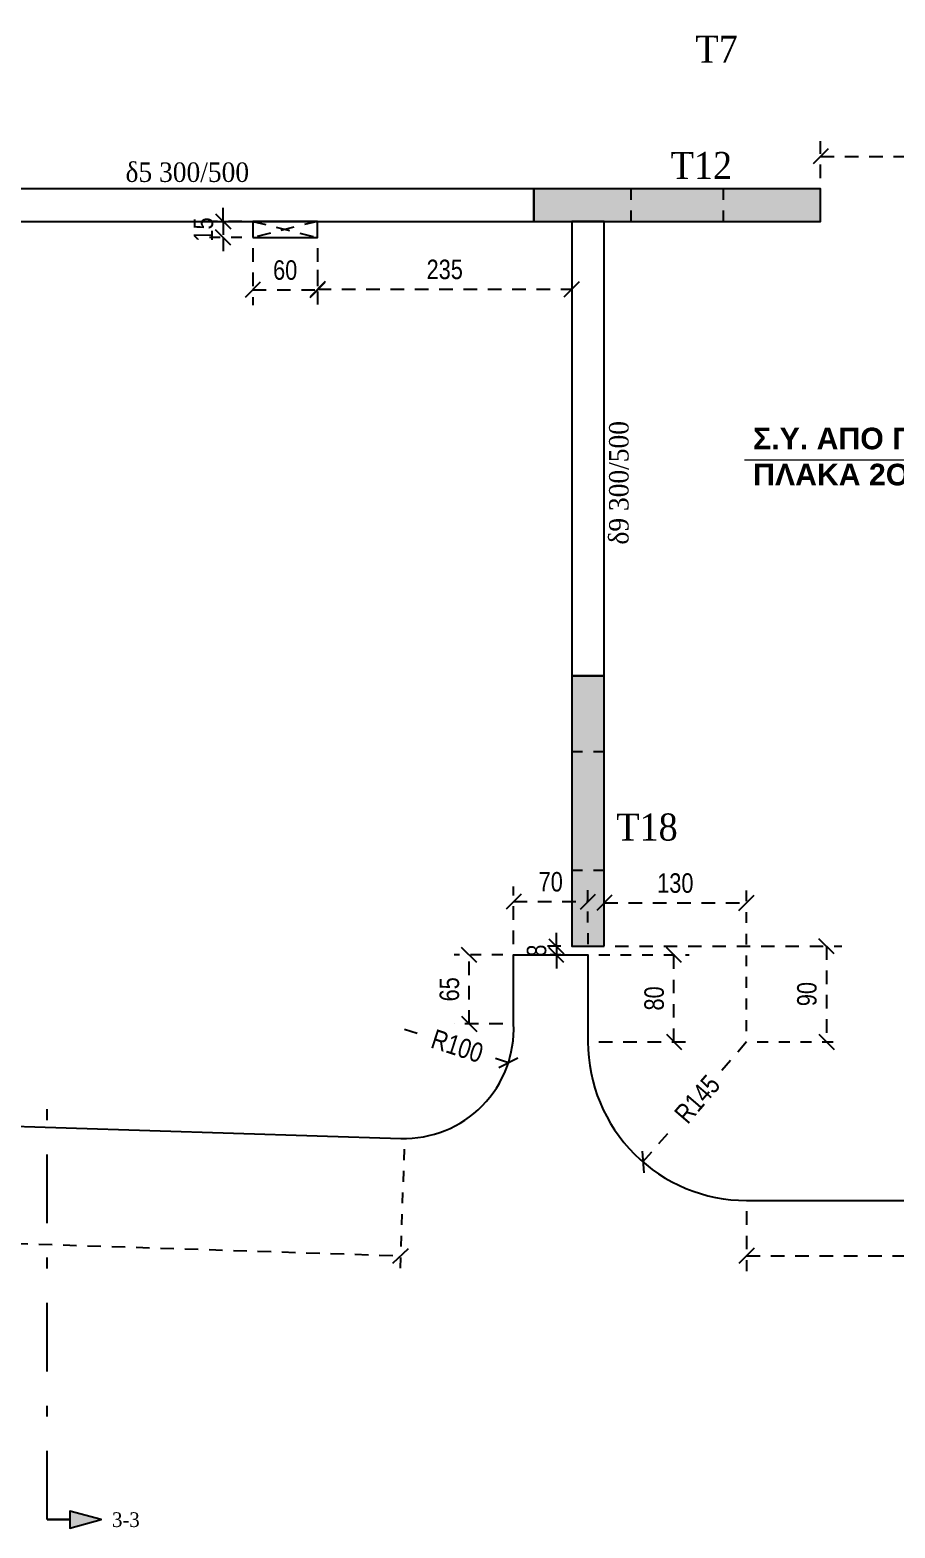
# Model space of a CAD drawing. Header units: millimetres. Extents: x -2171 to 1563, y -1758 to -1505.
# Drawn here: x -801.53 to -793.54, y -1616.68 to -1602.83 of the extents above; entities that cross this region are included whole.
import ezdxf
from ezdxf.enums import TextEntityAlignment as Align

# ---------------------------------------------------------------- set-up
doc = ezdxf.new("R2010")
doc.units = ezdxf.units.MM
doc.header["$PDMODE"] = 32
for name, pattern in [('DASHDOT', [25.4, 12.7, -6.35, 0, -6.35]), ('DASHED2', [0.375, 0.25, -0.125]), ('DOT', [0.025, 0, -0.025]), ('HIDDEN', [0.375, 0.25, -0.125]), ('HIDDEN2', [0.1875, 0.125, -0.0625])]:
    doc.linetypes.add(name, pattern=pattern)
doc.layers.get('Defpoints').update_dxf_attribs({"color": 6})
for name, color, linetype in [('-S_TEXT', 3, 'Continuous'), ('DIASTASEIS', 7, 'Continuous'), ('Fill_Col', 7, 'Continuous'), ('Geo_Beam', 7, 'Continuous'), ('Geo_Col', 7, 'Continuous'), ('Geo_Lines', 7, 'Continuous'), ('Sect_Line_Symbol', 7, 'Continuous'), ('Text_Beam', 7, 'Continuous'), ('Text_Col_-1', 7, 'Continuous')]:
    doc.layers.add(name, color=color, linetype=linetype)
doc.layers.add('A-ANNO-DIMS', color=1, linetype='Continuous', lineweight=9)
doc.styles.add('1-100', font='arial.ttf', dxfattribs={"width": 0.8})
doc.styles.add('ag', font='arial.ttf', dxfattribs={"height": 0.25})
doc.styles.add('S1TmsNwRmn1088_b_934_161', font='times.ttf', dxfattribs={"width": 0.933629, "height": 0.10875})
doc.styles.add('S1TmsNwRmn11_b_934_161', font='times.ttf', dxfattribs={"width": 0.933629, "height": 0.001087})
doc.styles.add('S1TmsNwRmn1359_b_934_161', font='times.ttf', dxfattribs={"width": 0.933629, "height": 0.135937})
doc.styles.get("Standard").update_dxf_attribs({"font": 'tahoma.ttf'})
doc.dimstyles.new('CHRISTOFOROS', dxfattribs={"dimscale": 0.2, "dimtxt": 0.25, "dimasz": 0.6, "dimexe": 0, "dimexo": 0, "dimgap": 0, "dimtad": 0, "dimdec": 0, "dimlfac": 100, "dimzin": 0, "dimdsep": 46, "dimtxsty": 'ag', "dimblk": 'ARCHTICK', "dimcen": 0, "dimclrd": 256, "dimclre": 256, "dimclrt": 1, "dimaunit": 1, "dimadec": 0, "dimazin": 0, "dimtfac": 1, "dimtdec": 0, "dimtofl": 0, "dimtmove": 0, "dimatfit": 3, "dimfxl": 1, "dimtolj": 1, "dimtzin": 0, "dimlwd": -1, "dimlwe": -1, "dimarcsym": 0})
doc.dimstyles.new('Copy of 1-100', dxfattribs={"dimtxt": 0.18, "dimasz": 0.14, "dimexe": 0.14, "dimexo": 0.1, "dimgap": 0.09, "dimtad": 1, "dimdec": 0, "dimlfac": 100, "dimrnd": 5, "dimzin": 5, "dimdsep": 46, "dimtxsty": '1-100', "dimblk": 'OBLIQUE', "dimcen": 0.09, "dimclrd": 1, "dimclre": 1, "dimclrt": 2, "dimadec": 0, "dimazin": 0, "dimtfac": 1, "dimtdec": 0, "dimtix": 1, "dimtmove": 2, "dimatfit": 3, "dimfxl": 5, "dimfxlon": 1, "dimtolj": 1, "dimtzin": 5, "dimarcsym": 0})

# ---------------------------------------------------------------- blocks, each defined once
blk = doc.blocks.new('_Oblique')
at = {"color": 0, "linetype": 'ByBlock', "lineweight": -2}
blk.add_line((-0.5, -0.5), (0.5, 0.5), dxfattribs=at)
blk = doc.blocks.new('*D197')
at = {"layer": 'A-ANNO-DIMS', "color": 1, "linetype": 'HIDDEN', "lineweight": -2, "ltscale": 0.5, "transparency": 16777216}
blk.add_line((-799.475, -1604.853), (-799.475, -1605.377), dxfattribs=at)
at = {"layer": 'A-ANNO-DIMS', "color": 1, "linetype": 'HIDDEN2', "lineweight": -2, "ltscale": 0.5, "transparency": 16777216}
blk.add_line((-798.875, -1604.853), (-798.875, -1605.377), dxfattribs=at)
at = {"layer": 'A-ANNO-DIMS', "color": 1, "linetype": 'DASHED2', "lineweight": -2, "ltscale": 0.5, "transparency": 16777216}
blk.add_line((-799.475, -1605.237), (-798.875, -1605.237), dxfattribs=at)
at = {"layer": 'Defpoints', "color": 0, "ltscale": 0.5, "transparency": 16777216}
for p in [(-799.475, -1604.753), (-798.875, -1604.753), (-798.875, -1605.237)]:
    blk.add_point(p, dxfattribs=at)
at = {"layer": 'A-ANNO-DIMS', "color": 1, "lineweight": -2, "ltscale": 0.5, "transparency": 16777216, "xscale": 0.14, "yscale": 0.14, "zscale": 0.14, "rotation": 180}
blk.add_blockref('_Oblique', (-799.475, -1605.237), dxfattribs=at)
at = {"layer": 'A-ANNO-DIMS', "color": 1, "lineweight": -2, "ltscale": 0.5, "transparency": 16777216, "xscale": 0.14, "yscale": 0.14, "zscale": 0.14}
blk.add_blockref('_Oblique', (-798.875, -1605.237), dxfattribs=at)
at = {"layer": 'A-ANNO-DIMS', "color": 2, "ltscale": 0.5, "transparency": 16777216, "insert": (-799.175, -1605.055), "char_height": 0.18, "attachment_point": 5, "style": '1-100'}
blk.add_mtext('\\A1;60', dxfattribs=at)
blk = doc.blocks.new('*D198')
at = {"layer": 'A-ANNO-DIMS', "color": 1, "linetype": 'DASHED2', "lineweight": -2, "ltscale": 0.5, "transparency": 16777216}
for p, q in [((-799.748, -1604.604), (-799.748, -1604.464)), ((-799.748, -1604.604), (-799.748, -1604.753)), ((-799.748, -1604.753), (-799.748, -1604.893))]:
    blk.add_line(p, q, dxfattribs=at)
at = {"layer": 'A-ANNO-DIMS', "color": 1, "linetype": 'HIDDEN', "lineweight": -2, "ltscale": 0.5, "transparency": 16777216}
blk.add_line((-799.575, -1604.604), (-799.888, -1604.604), dxfattribs=at)
at = {"layer": 'A-ANNO-DIMS', "color": 1, "linetype": 'HIDDEN2', "lineweight": -2, "ltscale": 0.5, "transparency": 16777216}
blk.add_line((-799.575, -1604.753), (-799.888, -1604.753), dxfattribs=at)
at = {"layer": 'Defpoints', "color": 0, "ltscale": 0.5, "transparency": 16777216}
for p in [(-799.475, -1604.604), (-799.748, -1604.753), (-799.475, -1604.753)]:
    blk.add_point(p, dxfattribs=at)
at = {"layer": 'A-ANNO-DIMS', "color": 1, "lineweight": -2, "ltscale": 0.5, "transparency": 16777216, "xscale": 0.14, "yscale": 0.14, "zscale": 0.14}
for p, rotation in [((-799.748, -1604.604), 270), ((-799.748, -1604.753), 90)]:
    blk.add_blockref('_Oblique', p, dxfattribs=dict(at, rotation=rotation))
at = {"layer": 'A-ANNO-DIMS', "color": 2, "ltscale": 0.5, "transparency": 16777216, "insert": (-799.93, -1604.679), "char_height": 0.18, "attachment_point": 5, "rotation": 90, "style": '1-100'}
blk.add_mtext('\\A1;15', dxfattribs=at)
blk = doc.blocks.new('*D199')
at = {"layer": 'A-ANNO-DIMS', "color": 1, "linetype": 'HIDDEN', "lineweight": -2, "ltscale": 0.5, "transparency": 16777216}
blk.add_line((-798.875, -1604.853), (-798.875, -1605.371), dxfattribs=at)
at = {"layer": 'A-ANNO-DIMS', "color": 1, "linetype": 'HIDDEN2', "lineweight": -2, "ltscale": 0.5, "transparency": 16777216}
blk.add_line((-796.525, -1604.851), (-796.525, -1605.371), dxfattribs=at)
at = {"layer": 'A-ANNO-DIMS', "color": 1, "linetype": 'DASHED2', "lineweight": -2, "ltscale": 0.5, "transparency": 16777216}
blk.add_line((-798.875, -1605.231), (-796.525, -1605.231), dxfattribs=at)
at = {"layer": 'Defpoints', "color": 0, "ltscale": 0.5, "transparency": 16777216}
for p in [(-798.875, -1604.753), (-796.525, -1604.751), (-796.525, -1605.231)]:
    blk.add_point(p, dxfattribs=at)
at = {"layer": 'A-ANNO-DIMS', "color": 1, "lineweight": -2, "ltscale": 0.5, "transparency": 16777216, "xscale": 0.14, "yscale": 0.14, "zscale": 0.14, "rotation": 180}
blk.add_blockref('_Oblique', (-798.875, -1605.231), dxfattribs=at)
at = {"layer": 'A-ANNO-DIMS', "color": 1, "lineweight": -2, "ltscale": 0.5, "transparency": 16777216, "xscale": 0.14, "yscale": 0.14, "zscale": 0.14}
blk.add_blockref('_Oblique', (-796.525, -1605.231), dxfattribs=at)
at = {"layer": 'A-ANNO-DIMS', "color": 2, "ltscale": 0.5, "transparency": 16777216, "insert": (-797.7, -1605.049), "char_height": 0.18, "attachment_point": 5, "style": '1-100'}
blk.add_mtext('\\A1;235', dxfattribs=at)
blk = doc.blocks.new('*D200')
at = {"layer": 'A-ANNO-DIMS', "color": 1, "linetype": 'HIDDEN', "lineweight": -2, "ltscale": 0.5, "transparency": 16777216}
blk.add_line((-794.225, -1604.204), (-794.225, -1603.863), dxfattribs=at)
at = {"layer": 'A-ANNO-DIMS', "color": 1, "linetype": 'HIDDEN2', "lineweight": -2, "ltscale": 0.5, "transparency": 16777216}
blk.add_line((-790.975, -1604.454), (-790.975, -1603.863), dxfattribs=at)
at = {"layer": 'A-ANNO-DIMS', "color": 1, "linetype": 'DASHED2', "lineweight": -2, "ltscale": 0.5, "transparency": 16777216}
blk.add_line((-794.225, -1604.003), (-790.975, -1604.003), dxfattribs=at)
at = {"layer": 'Defpoints', "color": 0, "ltscale": 0.5, "transparency": 16777216}
for p in [(-790.975, -1604.003), (-794.225, -1604.304), (-790.975, -1604.554)]:
    blk.add_point(p, dxfattribs=at)
at = {"layer": 'A-ANNO-DIMS', "color": 1, "lineweight": -2, "ltscale": 0.5, "transparency": 16777216, "xscale": 0.14, "yscale": 0.14, "zscale": 0.14, "rotation": 180}
blk.add_blockref('_Oblique', (-794.225, -1604.003), dxfattribs=at)
at = {"layer": 'A-ANNO-DIMS', "color": 1, "lineweight": -2, "ltscale": 0.5, "transparency": 16777216, "xscale": 0.14, "yscale": 0.14, "zscale": 0.14}
blk.add_blockref('_Oblique', (-790.975, -1604.003), dxfattribs=at)
at = {"layer": 'A-ANNO-DIMS', "color": 2, "ltscale": 0.5, "transparency": 16777216, "insert": (-792.6, -1603.821), "char_height": 0.18, "attachment_point": 5, "style": '1-100'}
blk.add_mtext('\\A1;325', dxfattribs=at)
blk = doc.blocks.new('*D247')
at = {"layer": 'Defpoints', "color": 0, "ltscale": 0.5, "transparency": 16777216}
for p in [(-796.525, -1611.304), (-796.668, -1611.384), (-796.525, -1611.384)]:
    blk.add_point(p, dxfattribs=at)
at = {"layer": 'DIASTASEIS', "color": 1, "linetype": 'DASHED2', "lineweight": -2, "ltscale": 0.5, "transparency": 16777216}
for p, q in [((-796.668, -1611.304), (-796.668, -1611.164)), ((-796.668, -1611.304), (-796.668, -1611.384)), ((-796.668, -1611.384), (-796.668, -1611.524))]:
    blk.add_line(p, q, dxfattribs=at)
at = {"layer": 'DIASTASEIS', "color": 1, "linetype": 'HIDDEN', "lineweight": -2, "ltscale": 0.5, "transparency": 16777216}
blk.add_line((-796.625, -1611.304), (-796.808, -1611.304), dxfattribs=at)
at = {"layer": 'DIASTASEIS', "color": 1, "linetype": 'HIDDEN2', "lineweight": -2, "ltscale": 0.5, "transparency": 16777216}
blk.add_line((-796.625, -1611.384), (-796.808, -1611.384), dxfattribs=at)
at = {"layer": 'DIASTASEIS', "color": 1, "lineweight": -2, "ltscale": 0.5, "transparency": 16777216, "xscale": 0.14, "yscale": 0.14, "zscale": 0.14}
for p, rotation in [((-796.668, -1611.304), 270), ((-796.668, -1611.384), 90)]:
    blk.add_blockref('_Oblique', p, dxfattribs=dict(at, rotation=rotation))
at = {"layer": 'DIASTASEIS', "color": 2, "ltscale": 0.5, "transparency": 16777216, "insert": (-796.85, -1611.344), "char_height": 0.18, "attachment_point": 5, "rotation": 90, "style": '1-100'}
blk.add_mtext('\\A1;8', dxfattribs=at)
blk = doc.blocks.new('*D458')
at = {"layer": 'Defpoints', "color": 0, "ltscale": 0.5, "transparency": 16777216}
for p in [(-794.91, -1612.188), (-795.867, -1613.298)]:
    blk.add_point(p, dxfattribs=at)
at = {"layer": 'DIASTASEIS', "color": 1, "linetype": 'DASHED2', "lineweight": -2, "ltscale": 0.5, "transparency": 16777216}
for p, q in [((-794.91, -1612.188), (-795.157, -1612.475)), ((-795.867, -1613.298), (-795.573, -1612.958))]:
    blk.add_line(p, q, dxfattribs=at)
at = {"layer": 'DIASTASEIS', "color": 1, "lineweight": -2, "ltscale": 0.5, "transparency": 16777216, "xscale": 0.14, "yscale": 0.14, "zscale": 0.14, "rotation": 229.2457916074326}
blk.add_blockref('_Oblique', (-795.867, -1613.298), dxfattribs=at)
at = {"layer": 'DIASTASEIS', "color": 2, "ltscale": 0.5, "transparency": 16777216, "insert": (-795.365, -1612.717), "char_height": 0.18, "attachment_point": 5, "rotation": 49.2458, "style": '1-100'}
blk.add_mtext('\\A1;R145', dxfattribs=at)
blk = doc.blocks.new('*D459')
at = {"layer": 'Defpoints', "color": 0, "ltscale": 0.5, "transparency": 16777216}
for p in [(-798.073, -1612.069), (-797.111, -1612.38)]:
    blk.add_point(p, dxfattribs=at)
at = {"layer": 'DIASTASEIS', "color": 1, "linetype": 'DASHED2', "lineweight": -2, "ltscale": 0.5, "transparency": 16777216}
for p, q in [((-798.073, -1612.069), (-797.886, -1612.129)), ((-797.111, -1612.38), (-797.281, -1612.325))]:
    blk.add_line(p, q, dxfattribs=at)
at = {"layer": 'DIASTASEIS', "color": 1, "lineweight": -2, "ltscale": 0.5, "transparency": 16777216, "xscale": 0.14, "yscale": 0.14, "zscale": 0.14, "rotation": 342.1044208588474}
blk.add_blockref('_Oblique', (-797.111, -1612.38), dxfattribs=at)
at = {"layer": 'DIASTASEIS', "color": 2, "ltscale": 0.5, "transparency": 16777216, "insert": (-797.584, -1612.227), "char_height": 0.18, "attachment_point": 5, "rotation": 342.1044, "style": '1-100'}
blk.add_mtext('\\A1;R100', dxfattribs=at)
blk = doc.blocks.new('*D467')
at = {"layer": 'Defpoints', "color": 0, "ltscale": 0.5, "transparency": 16777216}
for p in [(-808.166, -1612.759), (-798.073, -1613.08), (-798.107, -1614.164)]:
    blk.add_point(p, dxfattribs=at)
at = {"layer": 'DIASTASEIS', "color": 1, "linetype": 'HIDDEN', "lineweight": -2, "ltscale": 0.5, "transparency": 16777216}
blk.add_line((-808.169, -1612.859), (-808.205, -1613.984), dxfattribs=at)
at = {"layer": 'DIASTASEIS', "color": 1, "linetype": 'HIDDEN2', "lineweight": -2, "ltscale": 0.5, "transparency": 16777216}
blk.add_line((-798.076, -1613.18), (-798.112, -1614.304), dxfattribs=at)
at = {"layer": 'DIASTASEIS', "color": 1, "linetype": 'DASHED2', "lineweight": -2, "ltscale": 0.5, "transparency": 16777216}
blk.add_line((-808.2, -1613.844), (-798.107, -1614.164), dxfattribs=at)
at = {"layer": 'DIASTASEIS', "color": 1, "lineweight": -2, "ltscale": 0.5, "transparency": 16777216, "xscale": 0.14, "yscale": 0.14, "zscale": 0.14}
for p, rotation in [((-808.2, -1613.844), 178.1803676764201), ((-798.107, -1614.164), 358.1803676764201)]:
    blk.add_blockref('_Oblique', p, dxfattribs=dict(at, rotation=rotation))
at = {"layer": 'DIASTASEIS', "color": 2, "ltscale": 0.5, "transparency": 16777216, "insert": (-803.148, -1613.822), "char_height": 0.18, "attachment_point": 5, "rotation": 358.1804, "style": '1-100'}
blk.add_mtext('\\A1;1010', dxfattribs=at)
blk = doc.blocks.new('*D470')
at = {"layer": 'Defpoints', "color": 0, "ltscale": 0.5, "transparency": 16777216}
for p in [(-797.474, -1611.384), (-797.063, -1611.384), (-797.063, -1612.021)]:
    blk.add_point(p, dxfattribs=at)
at = {"layer": 'DIASTASEIS', "color": 1, "linetype": 'HIDDEN2', "lineweight": -2, "ltscale": 0.5, "transparency": 16777216}
blk.add_line((-797.163, -1611.384), (-797.614, -1611.384), dxfattribs=at)
at = {"layer": 'DIASTASEIS', "color": 1, "linetype": 'DASHED2', "lineweight": -2, "ltscale": 0.5, "transparency": 16777216}
blk.add_line((-797.474, -1612.021), (-797.474, -1611.384), dxfattribs=at)
at = {"layer": 'DIASTASEIS', "color": 1, "linetype": 'HIDDEN', "lineweight": -2, "ltscale": 0.5, "transparency": 16777216}
blk.add_line((-797.163, -1612.021), (-797.614, -1612.021), dxfattribs=at)
at = {"layer": 'DIASTASEIS', "color": 1, "lineweight": -2, "ltscale": 0.5, "transparency": 16777216, "xscale": 0.14, "yscale": 0.14, "zscale": 0.14}
for p, rotation in [((-797.474, -1611.384), 89.99891448207202), ((-797.474, -1612.021), 269.998914482072)]:
    blk.add_blockref('_Oblique', p, dxfattribs=dict(at, rotation=rotation))
at = {"layer": 'DIASTASEIS', "color": 2, "ltscale": 0.5, "transparency": 16777216, "insert": (-797.656, -1611.702), "char_height": 0.18, "attachment_point": 5, "rotation": 89.9989, "style": '1-100'}
blk.add_mtext('\\A1;65', dxfattribs=at)
blk = doc.blocks.new('*D471')
at = {"layer": 'Defpoints', "color": 0, "ltscale": 0.5, "transparency": 16777216}
for p in [(-796.375, -1611.384), (-795.581, -1611.384), (-796.375, -1612.188)]:
    blk.add_point(p, dxfattribs=at)
at = {"layer": 'DIASTASEIS', "color": 1, "linetype": 'HIDDEN2', "lineweight": -2, "ltscale": 0.5, "transparency": 16777216}
blk.add_line((-796.275, -1611.384), (-795.441, -1611.384), dxfattribs=at)
at = {"layer": 'DIASTASEIS', "color": 1, "linetype": 'DASHED2', "lineweight": -2, "ltscale": 0.5, "transparency": 16777216}
blk.add_line((-795.581, -1612.188), (-795.581, -1611.384), dxfattribs=at)
at = {"layer": 'DIASTASEIS', "color": 1, "linetype": 'HIDDEN', "lineweight": -2, "ltscale": 0.5, "transparency": 16777216}
blk.add_line((-796.275, -1612.188), (-795.441, -1612.188), dxfattribs=at)
at = {"layer": 'DIASTASEIS', "color": 1, "lineweight": -2, "ltscale": 0.5, "transparency": 16777216, "xscale": 0.14, "yscale": 0.14, "zscale": 0.14}
for p, rotation in [((-795.581, -1611.384), 90), ((-795.581, -1612.188), 270)]:
    blk.add_blockref('_Oblique', p, dxfattribs=dict(at, rotation=rotation))
at = {"layer": 'DIASTASEIS', "color": 2, "ltscale": 0.5, "transparency": 16777216, "insert": (-795.763, -1611.786), "char_height": 0.18, "attachment_point": 5, "rotation": 90, "style": '1-100'}
blk.add_mtext('\\A1;80', dxfattribs=at)
blk = doc.blocks.new('*D472')
at = {"layer": 'Defpoints', "color": 0, "ltscale": 0.5, "transparency": 16777216}
for p in [(-796.375, -1610.891), (-797.063, -1611.384), (-796.375, -1611.384)]:
    blk.add_point(p, dxfattribs=at)
at = {"layer": 'DIASTASEIS', "color": 1, "linetype": 'HIDDEN', "lineweight": -2, "ltscale": 0.5, "transparency": 16777216}
blk.add_line((-797.063, -1611.284), (-797.063, -1610.751), dxfattribs=at)
at = {"layer": 'DIASTASEIS', "color": 1, "linetype": 'HIDDEN2', "lineweight": -2, "ltscale": 0.5, "transparency": 16777216}
blk.add_line((-796.375, -1611.284), (-796.376, -1610.751), dxfattribs=at)
at = {"layer": 'DIASTASEIS', "color": 1, "linetype": 'DASHED2', "lineweight": -2, "ltscale": 0.5, "transparency": 16777216}
blk.add_line((-797.063, -1610.891), (-796.375, -1610.891), dxfattribs=at)
at = {"layer": 'DIASTASEIS', "color": 1, "lineweight": -2, "ltscale": 0.5, "transparency": 16777216, "xscale": 0.14, "yscale": 0.14, "zscale": 0.14}
for p, rotation in [((-797.063, -1610.891), 180.0141827631649), ((-796.375, -1610.891), 0.01418276316490651)]:
    blk.add_blockref('_Oblique', p, dxfattribs=dict(at, rotation=rotation))
at = {"layer": 'DIASTASEIS', "color": 2, "ltscale": 0.5, "transparency": 16777216, "insert": (-796.72, -1610.709), "char_height": 0.18, "attachment_point": 5, "rotation": 0.0142, "style": '1-100'}
blk.add_mtext('\\A1;70', dxfattribs=at)
blk = doc.blocks.new('*D473')
at = {"layer": 'Defpoints', "color": 0, "ltscale": 0.5, "transparency": 16777216}
for p in [(-794.91, -1613.654), (-790.535, -1613.654), (-790.535, -1614.166)]:
    blk.add_point(p, dxfattribs=at)
at = {"layer": 'DIASTASEIS', "color": 1, "linetype": 'HIDDEN', "lineweight": -2, "ltscale": 0.5, "transparency": 16777216}
blk.add_line((-794.91, -1613.754), (-794.91, -1614.306), dxfattribs=at)
at = {"layer": 'DIASTASEIS', "color": 1, "linetype": 'HIDDEN2', "lineweight": -2, "ltscale": 0.5, "transparency": 16777216}
blk.add_line((-790.535, -1613.754), (-790.535, -1614.306), dxfattribs=at)
at = {"layer": 'DIASTASEIS', "color": 1, "linetype": 'DASHED2', "lineweight": -2, "ltscale": 0.5, "transparency": 16777216}
blk.add_line((-794.91, -1614.166), (-790.535, -1614.166), dxfattribs=at)
at = {"layer": 'DIASTASEIS', "color": 1, "lineweight": -2, "ltscale": 0.5, "transparency": 16777216, "xscale": 0.14, "yscale": 0.14, "zscale": 0.14}
for p, rotation in [((-794.91, -1614.166), 180.0022952401071), ((-790.535, -1614.166), 0.002295240107086342)]:
    blk.add_blockref('_Oblique', p, dxfattribs=dict(at, rotation=rotation))
at = {"layer": 'DIASTASEIS', "color": 2, "ltscale": 0.5, "transparency": 16777216, "insert": (-792.722, -1613.984), "char_height": 0.18, "attachment_point": 5, "rotation": 0.0023, "style": '1-100'}
blk.add_mtext('\\A1;440', dxfattribs=at)
blk = doc.blocks.new('*D502')
at = {"layer": 'Defpoints', "color": 0, "ltscale": 0.5, "transparency": 16777216}
for p in [(-794.91, -1610.903), (-796.225, -1611.304), (-794.91, -1612.188)]:
    blk.add_point(p, dxfattribs=at)
at = {"layer": 'DIASTASEIS', "color": 1, "linetype": 'HIDDEN', "lineweight": -2, "ltscale": 0.5, "transparency": 16777216}
blk.add_line((-796.225, -1611.204), (-796.225, -1610.763), dxfattribs=at)
at = {"layer": 'DIASTASEIS', "color": 1, "linetype": 'HIDDEN2', "lineweight": -2, "ltscale": 0.5, "transparency": 16777216}
blk.add_line((-794.91, -1612.088), (-794.91, -1610.763), dxfattribs=at)
at = {"layer": 'DIASTASEIS', "color": 1, "linetype": 'DASHED2', "lineweight": -2, "ltscale": 0.5, "transparency": 16777216}
blk.add_line((-796.225, -1610.903), (-794.91, -1610.903), dxfattribs=at)
at = {"layer": 'DIASTASEIS', "color": 1, "lineweight": -2, "ltscale": 0.5, "transparency": 16777216, "xscale": 0.14, "yscale": 0.14, "zscale": 0.14, "rotation": 180}
blk.add_blockref('_Oblique', (-796.225, -1610.903), dxfattribs=at)
at = {"layer": 'DIASTASEIS', "color": 1, "lineweight": -2, "ltscale": 0.5, "transparency": 16777216, "xscale": 0.14, "yscale": 0.14, "zscale": 0.14}
blk.add_blockref('_Oblique', (-794.91, -1610.903), dxfattribs=at)
at = {"layer": 'DIASTASEIS', "color": 2, "ltscale": 0.5, "transparency": 16777216, "insert": (-795.568, -1610.721), "char_height": 0.18, "attachment_point": 5, "style": '1-100'}
blk.add_mtext('\\A1;130', dxfattribs=at)
blk = doc.blocks.new('*D503')
at = {"layer": 'Defpoints', "color": 0, "ltscale": 0.5, "transparency": 16777216}
for p in [(-796.225, -1611.304), (-794.91, -1612.188), (-794.17, -1612.188)]:
    blk.add_point(p, dxfattribs=at)
at = {"layer": 'DIASTASEIS', "color": 1, "linetype": 'HIDDEN', "lineweight": -2, "ltscale": 0.5, "transparency": 16777216}
blk.add_line((-796.125, -1611.304), (-794.03, -1611.304), dxfattribs=at)
at = {"layer": 'DIASTASEIS', "color": 1, "linetype": 'DASHED2', "lineweight": -2, "ltscale": 0.5, "transparency": 16777216}
blk.add_line((-794.17, -1611.304), (-794.17, -1612.188), dxfattribs=at)
at = {"layer": 'DIASTASEIS', "color": 1, "linetype": 'HIDDEN2', "lineweight": -2, "ltscale": 0.5, "transparency": 16777216}
blk.add_line((-794.81, -1612.188), (-794.03, -1612.188), dxfattribs=at)
at = {"layer": 'DIASTASEIS', "color": 1, "lineweight": -2, "ltscale": 0.5, "transparency": 16777216, "xscale": 0.14, "yscale": 0.14, "zscale": 0.14}
for p, rotation in [((-794.17, -1611.304), 90), ((-794.17, -1612.188), 270)]:
    blk.add_blockref('_Oblique', p, dxfattribs=dict(at, rotation=rotation))
at = {"layer": 'DIASTASEIS', "color": 2, "ltscale": 0.5, "transparency": 16777216, "insert": (-794.351, -1611.746), "char_height": 0.18, "attachment_point": 5, "rotation": 90, "style": '1-100'}
blk.add_mtext('\\A1;90', dxfattribs=at)
blk = doc.blocks.new('_ArchTick')
at = {"color": 0, "linetype": 'ByBlock', "const_width": 0.15}
blk.add_lwpolyline([(-0.5, -0.5), (0.5, 0.5)], dxfattribs=at)

msp = doc.modelspace()

# ---------------------------------------------------------------- hatches: boundary and pattern name
at = {"layer": 'Fill_Col'}
for points in [[(-796.8754, -1604.6037), (-794.2254, -1604.6037), (-794.2254, -1604.3037), (-796.8754, -1604.3037)], [(-796.2254, -1611.3037), (-796.2254, -1608.8037), (-796.5254, -1608.8037), (-796.5254, -1611.3037)]]:
    msp.add_hatch(color=252, dxfattribs=at).paths.add_polyline_path(points)
at = {"layer": 'Sect_Line_Symbol'}
msp.add_hatch(color=2, dxfattribs=at).paths.add_polyline_path([(-801.3754, -1616.6037), (-801.1652, -1616.6037), (-801.1652, -1616.6813), (-800.8754, -1616.6037), (-801.1652, -1616.526), (-801.1652, -1616.6037)])

# ---------------------------------------------------------------- linework, layer by layer
at = {"color": 2, "linetype": 'HIDDEN', "ltscale": 0.5}
for p, q in [((-799.4753, -1604.6037), (-798.8753, -1604.7534)), ((-798.8753, -1604.6037), (-799.4753, -1604.7534))]:
    msp.add_line(p, q, dxfattribs=at)
at = {"layer": 'Geo_Beam', "color": 94}
for points in [[(-803.6754, -1604.6037), (-796.8754, -1604.6037), (-796.8754, -1604.3037), (-803.6754, -1604.3037)], [(-796.2254, -1608.8037), (-796.2254, -1604.6057), (-796.5254, -1604.6057), (-796.5254, -1608.8037)]]:
    msp.add_lwpolyline(points, close=True, dxfattribs=at)
at = {"layer": 'Geo_Col', "color": 94}
for points in [[(-796.8754, -1604.6037), (-794.2254, -1604.6037), (-794.2254, -1604.3037), (-796.8754, -1604.3037)], [(-796.2254, -1611.3037), (-796.2254, -1608.8037), (-796.5254, -1608.8037), (-796.5254, -1611.3037)]]:
    msp.add_lwpolyline(points, close=True, dxfattribs=at)
at = {"layer": 'Geo_Col', "color": 94, "linetype": 'DOT'}
for points in [[(-796.8754, -1604.6037), (-795.9754, -1604.6037), (-795.9754, -1604.3037), (-796.8754, -1604.3037)], [(-794.2254, -1604.3037), (-795.1254, -1604.3037), (-795.1254, -1604.6037), (-794.2254, -1604.6037)], [(-796.5254, -1608.8037), (-796.5254, -1609.5037), (-796.2254, -1609.5037), (-796.2254, -1608.8037)], [(-796.2254, -1611.3037), (-796.2254, -1610.6037), (-796.5254, -1610.6037), (-796.5254, -1611.3037)]]:
    msp.add_lwpolyline(points, close=True, dxfattribs=at)
at = {"layer": 'Geo_Lines', "color": 94}
msp.add_lwpolyline([(-804.7254, -1604.2237), (-807.0054, -1604.2237), (-807.0054, -1604.2233), (-807.9644, -1604.224, 0.438614), (-810.3968, -1606.931), (-810.0058, -1611.0201, 0.3754085), (-808.1658, -1612.7591), (-798.105, -1613.0793, 0.437761), (-797.0633, -1612.0207), (-797.0633, -1611.3839), (-796.3754, -1611.3837), (-796.3754, -1612.1884, 0.4142251), (-794.9098, -1613.6538), (-790.5348, -1613.6537, 0.4141669), (-788.5751, -1611.6942, 0.0000597), (-788.5751, -1607.7674, -0.1156841), (-788.4601, -1607.141, -0.2583824), (-788.2004, -1606.9721), (-787.6554, -1606.9721), (-787.6554, -1607.8245), (-788.0709, -1611.8845, 0.4312627), (-786.6784, -1613.497), (-776.9074, -1613.9902, 0.3848688)], format="xyb", dxfattribs=at)
msp.add_lwpolyline([(-799.4753, -1604.7534), (-798.8753, -1604.7534), (-798.8753, -1604.6037), (-799.4753, -1604.6037)], close=True, dxfattribs=at)
at = {"layer": 'Sect_Line_Symbol', "color": 2, "linetype": 'DASHDOT', "ltscale": 0.05}
msp.add_lwpolyline([(-801.3754, -1616.6037), (-801.3754, -1612.5733)], dxfattribs=at)
at = {"layer": 'Sect_Line_Symbol', "color": 2}
msp.add_lwpolyline([(-801.3754, -1616.6037), (-801.1652, -1616.6037), (-801.1652, -1616.6813), (-800.8754, -1616.6037), (-801.1652, -1616.526), (-801.1652, -1616.6037)], close=True, dxfattribs=at)

# ---------------------------------------------------------------- texts
at = {"layer": '-S_TEXT', "insert": (-794.8486, -1606.5106, 0), "char_height": 0.2, "attachment_point": 1}
msp.add_mtext_dynamic_manual_height_columns('\\A1;\\pxql;{\\fArial|b1|i0|c161|p34;Σ.Υ. ΑΠΟ ΠΛΑΚΑ 1ΟΥ ΟΡΟΦΟΥ ΜΕΧΡΙ \\PΠΛΑΚΑ 2ΟΥ ΟΡΟΦΟΥ}', width=9.978535, gutter_width=1.2, heights=[1.0598], dxfattribs=at)
at = {"layer": 'Sect_Line_Symbol', "color": 2, "style": 'S1TmsNwRmn1359_b_934_161', "width": 0.933629}
msp.add_text('3-3', height=0.13594, dxfattribs=at).set_placement((-800.7754, -1616.6037), align=Align.MIDDLE_LEFT)
at = {"layer": 'Text_Beam', "color": 3, "style": 'S1TmsNwRmn1088_b_934_161', "width": 0.933629}
msp.add_text(' δ5 300/500', height=0.18, dxfattribs=at).set_placement((-800.7143, -1604.2393))
msp.add_text(' δ9 300/500', height=0.18, rotation=90, dxfattribs=at).set_placement((-796.0004, -1607.6547))
at = {"layer": 'Text_Col_-1', "color": 200, "style": 'S1TmsNwRmn11_b_934_161', "width": 0.933629}
for s, p in [('T7', (-795.3823, -1603.1369)), ('T12', (-795.6113, -1604.2122)), ('T18', (-796.114, -1610.3272))]:
    msp.add_text(s, height=0.25, dxfattribs=at).set_placement(p)

# ---------------------------------------------------------------- dimensions: what is measured, and where the dimension line sits
at = {"layer": 'A-ANNO-DIMS', "ltscale": 0.5}
for base, p1, p2, picture, middle in [((-790.9753, -1604.0032), (-794.2254, -1604.3037), (-790.9753, -1604.5537), '*D200', (-792.6004, -1603.8213)), ((-798.8753, -1605.237), (-799.4753, -1604.7534), (-798.8753, -1604.7534), '*D197', (-799.1753, -1605.0551)), ((-796.5254, -1605.2306), (-798.8753, -1604.7534), (-796.5254, -1604.7514), '*D199', (-797.7003, -1605.0486))]:
    dim = msp.add_linear_dim(base=base, p1=p1, p2=p2, dimstyle='Copy of 1-100', dxfattribs=at)
    dim.commit()
    dim.dimension.update_dxf_attribs({"geometry": picture, "text_midpoint": middle})
dim = msp.add_linear_dim(base=(-799.7477, -1604.7534), p1=(-799.4753, -1604.6037), p2=(-799.4753, -1604.7534), angle=90, dimstyle='Copy of 1-100', dxfattribs=at)
dim.commit()
dim.dimension.update_dxf_attribs({"geometry": '*D198', "text_midpoint": (-799.9296, -1604.6785)})
at = {"layer": 'DIASTASEIS', "ltscale": 0.5}
for p1, p2, distance, picture, middle in [((-797.0633, -1611.3839), (-796.3754, -1611.3837), 0.4925, '*D472', (-796.7195, -1610.7094)), ((-797.0633, -1612.0207), (-797.0633, -1611.3839), 0.4105, '*D470', (-797.6558, -1611.7023)), ((-796.3754, -1612.1884), (-796.3754, -1611.3837), -0.7942, '*D471', (-795.763, -1611.7861)), ((-808.1658, -1612.7591), (-798.0728, -1613.0798), -1.085, '*D467', (-803.148, -1613.8221)), ((-794.90985, -1613.65384), (-790.53478, -1613.65367), -0.51195, '*D473', (-792.7223, -1613.9838))]:
    dim = msp.add_aligned_dim(p1=p1, p2=p2, distance=distance, dimstyle='Copy of 1-100', dxfattribs=at)
    dim.commit()
    dim.dimension.update_dxf_attribs({"geometry": picture, "text_midpoint": middle})
dim = msp.add_linear_dim(base=(-794.9099, -1610.9032), p1=(-796.2254, -1611.3037), p2=(-794.9099, -1612.1884), dimstyle='Copy of 1-100', dxfattribs=at)
dim.commit()
dim.dimension.update_dxf_attribs({"geometry": '*D502', "text_midpoint": (-795.5676, -1610.7212)})
at = {"layer": 'DIASTASEIS', "color": 94, "ltscale": 0.5}
dim = msp.add_linear_dim(base=(-796.6682, -1611.3838), p1=(-796.5254, -1611.3037), p2=(-796.5253, -1611.3838), angle=90, dimstyle='Copy of 1-100', override={"dimrnd": 0}, dxfattribs=at)
dim.commit()
dim.dimension.update_dxf_attribs({"geometry": '*D247', "text_midpoint": (-796.8501, -1611.3437)})
at = {"layer": 'DIASTASEIS', "ltscale": 0.5}
dim = msp.add_linear_dim(base=(-794.1695, -1612.1884), p1=(-796.2254, -1611.3037), p2=(-794.9099, -1612.1884), angle=90, dimstyle='Copy of 1-100', dxfattribs=at)
dim.commit()
dim.dimension.update_dxf_attribs({"geometry": '*D503', "text_midpoint": (-794.3514, -1611.746)})
for center, mpoint, picture, middle in [((-798.0728, -1612.0691), (-797.1111, -1612.3797), '*D459', (-797.5836, -1612.2271)), ((-794.9099, -1612.1884), (-795.8666, -1613.2985), '*D458', (-795.3653, -1612.7168))]:
    dim = msp.add_radius_dim(center=center, mpoint=mpoint, dimstyle='Copy of 1-100', dxfattribs=at)
    dim.commit()
    dim.dimension.update_dxf_attribs({"geometry": picture, "text_midpoint": middle, "dimtype": 132})

# ---------------------------------------------------------------- leaders
at = {"layer": 'A-ANNO-DIMS', "linetype": 'Continuous'}
msp.add_leader([(-789.0003, -1606.3432, 0), (-789.7087, -1606.8122, 0), (-794.928, -1606.8122, 0)], dimstyle='CHRISTOFOROS', override={"dimclrd": 1, "dimldrblk": 'Dot', "dimfxl": 0.1, "dimfxlon": 1, "dimarcsym": 1}, dxfattribs=at)

doc.saveas('drawing.dxf')
